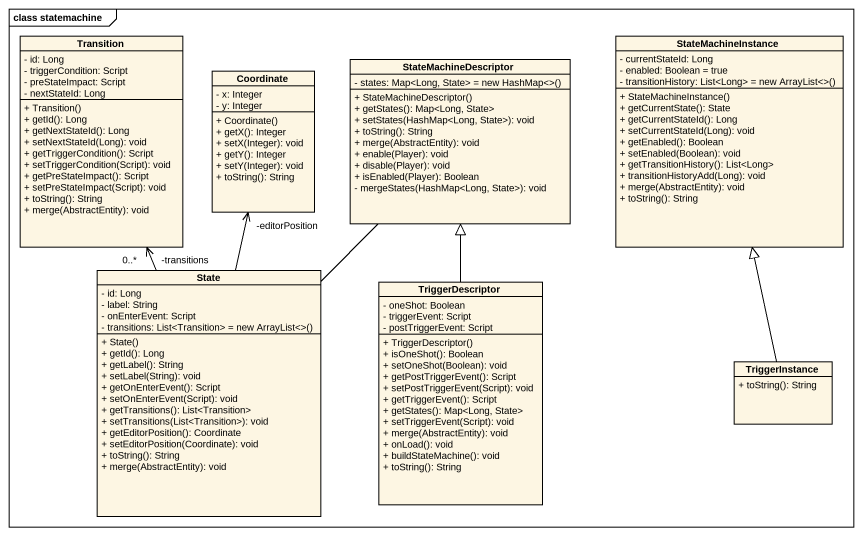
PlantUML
@startuml
mainframe class statemachine
hide circle
hide empty members
skinparam classAttributeIconSize 0
class Transition {
  - id: Long
  - triggerCondition: Script
  - preStateImpact: Script
  - nextStateId: Long
  + Transition()
  + getId(): Long
  + getNextStateId(): Long
  + setNextStateId(Long): void
  + getTriggerCondition(): Script
  + setTriggerCondition(Script): void
  + getPreStateImpact(): Script
  + setPreStateImpact(Script): void
  + toString(): String
  + merge(AbstractEntity): void
}
class StateMachineInstance {
  - currentStateId: Long
  - enabled: Boolean = true
  {field} - transitionHistory: List<Long> = new ArrayList<>()
  + StateMachineInstance()
  + getCurrentState(): State
  + getCurrentStateId(): Long
  + setCurrentStateId(Long): void
  + getEnabled(): Boolean
  + setEnabled(Boolean): void
  + getTransitionHistory(): List<Long>
  + transitionHistoryAdd(Long): void
  + merge(AbstractEntity): void
  + toString(): String
}
class Coordinate {
  - x: Integer
  - y: Integer
  + Coordinate()
  + getX(): Integer
  + setX(Integer): void
  + getY(): Integer
  + setY(Integer): void
  + toString(): String
}
class StateMachineDescriptor {
  {field} - states: Map<Long, State> = new HashMap<>()
  + StateMachineDescriptor()
  + getStates(): Map<Long, State>
  + setStates(HashMap<Long, State>): void
  + toString(): String
  + merge(AbstractEntity): void
  + enable(Player): void
  + disable(Player): void
  + isEnabled(Player): Boolean
  - mergeStates(HashMap<Long, State>): void
}
class "State" as State_ {
  - id: Long
  - label: String
  - onEnterEvent: Script
  {field} - transitions: List<Transition> = new ArrayList<>()
  + State()
  + getId(): Long
  + getLabel(): String
  + setLabel(String): void
  + getOnEnterEvent(): Script
  + setOnEnterEvent(Script): void
  + getTransitions(): List<Transition>
  + setTransitions(List<Transition>): void
  + getEditorPosition(): Coordinate
  + setEditorPosition(Coordinate): void
  + toString(): String
  + merge(AbstractEntity): void
}
class TriggerDescriptor {
  - oneShot: Boolean
  - triggerEvent: Script
  - postTriggerEvent: Script
  + TriggerDescriptor()
  + isOneShot(): Boolean
  + setOneShot(Boolean): void
  + getPostTriggerEvent(): Script
  + setPostTriggerEvent(Script): void
  + getTriggerEvent(): Script
  + getStates(): Map<Long, State>
  + setTriggerEvent(Script): void
  + merge(AbstractEntity): void
  + onLoad(): void
  + buildStateMachine(): void
  + toString(): String
}
class TriggerInstance {
  + toString(): String
}
StateMachineDescriptor -- State_
State_ -up-> "-transitions\n0..*" Transition
State_ -up-> "-editorPosition" Coordinate
TriggerDescriptor -up-|> StateMachineDescriptor
TriggerInstance -up-|> StateMachineInstance
@enduml
